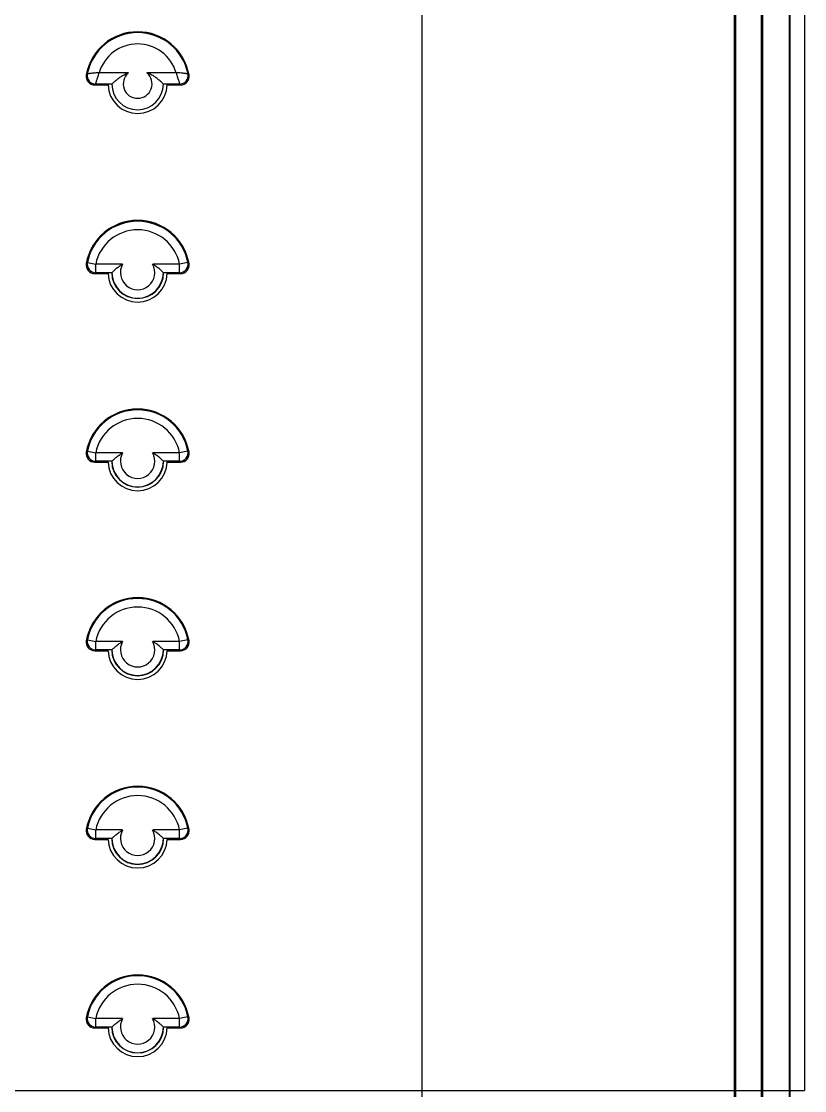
# Model space of a CAD drawing. Header units: millimetres. Extents: x 2099 to 2627, y -288 to 79.
# Drawn here: x 2510.71 to 2538.27, y -85.08 to -47.44 of the extents above; entities that cross this region are included whole.
import ezdxf

# ---------------------------------------------------------------- set-up
doc = ezdxf.new("R2010")
doc.units = ezdxf.units.MM
doc.layers.add('06___PRT_ALL_SURFS', color=7, linetype='Continuous')

msp = doc.modelspace()

# ---------------------------------------------------------------- linework, layer by layer
at = {"color": 7, "linetype": 'Continuous'}
for p, q in [((2538.275, -6.118), (2538.275, -85.083)), ((2537.745, -110.625), (2537.745, -6.591)), ((2537.772, -110.792), (2537.772, -6.582)), ((2535.802, -110.752), (2535.802, -10.084)), ((2536.802, -109.874), (2536.802, -10.885)), ((2535.852, -108.755), (2535.852, -10.935)), ((2536.752, -108.755), (2536.752, -10.935)), ((2513.033, -49.292), (2512.998, -49.326)), ((2514.485, -49.25), (2513.455, -49.25)), ((2516.156, -49.25), (2515.126, -49.25)), ((2516.578, -49.292), (2516.613, -49.326)), ((2513.294, -49.678), (2513.764, -49.678)), ((2513.899, -49.65), (2513.327, -49.65)), ((2516.284, -49.65), (2515.712, -49.65)), ((2515.826, -49.667), (2515.847, -49.678)), ((2515.847, -49.678), (2516.317, -49.678)), ((2513.035, -55.929), (2512.998, -55.966)), ((2513.035, -55.929), (2513.329, -55.988)), ((2513.329, -56.288), (2513.329, -55.988)), ((2514.277, -55.988), (2513.329, -55.988)), ((2516.282, -55.988), (2515.334, -55.988)), ((2516.576, -55.929), (2516.282, -55.988)), ((2516.282, -56.288), (2516.282, -55.988)), ((2516.576, -55.929), (2516.613, -55.966)), ((2513.294, -56.318), (2513.764, -56.318)), ((2513.9, -56.288), (2513.329, -56.288)), ((2516.282, -56.288), (2515.711, -56.288)), ((2515.826, -56.307), (2515.847, -56.318)), ((2515.847, -56.318), (2516.317, -56.318)), ((2513.035, -62.569), (2512.998, -62.606)), ((2513.035, -62.569), (2513.329, -62.628)), ((2513.329, -62.928), (2513.329, -62.628)), ((2514.277, -62.628), (2513.329, -62.628)), ((2516.282, -62.628), (2515.334, -62.628)), ((2516.576, -62.569), (2516.282, -62.628)), ((2516.282, -62.928), (2516.282, -62.628)), ((2516.576, -62.569), (2516.613, -62.606)), ((2513.294, -62.958), (2513.764, -62.958)), ((2513.9, -62.928), (2513.329, -62.928)), ((2516.282, -62.928), (2515.711, -62.928)), ((2515.826, -62.947), (2515.847, -62.958)), ((2515.847, -62.958), (2516.317, -62.958)), ((2513.035, -69.209), (2512.998, -69.246)), ((2513.035, -69.209), (2513.329, -69.268)), ((2516.576, -69.209), (2516.282, -69.268)), ((2516.576, -69.209), (2516.613, -69.246)), ((2513.294, -69.598), (2513.764, -69.598)), ((2513.329, -69.568), (2513.329, -69.268)), ((2514.277, -69.268), (2513.329, -69.268)), ((2513.9, -69.568), (2513.329, -69.568)), ((2516.282, -69.268), (2515.334, -69.268)), ((2516.282, -69.568), (2515.711, -69.568)), ((2515.826, -69.587), (2515.847, -69.598)), ((2515.847, -69.598), (2516.317, -69.598)), ((2516.282, -69.568), (2516.282, -69.268)), ((2513.035, -75.849), (2512.998, -75.886)), ((2513.035, -75.849), (2513.329, -75.908)), ((2513.329, -76.208), (2513.329, -75.908)), ((2514.277, -75.908), (2513.329, -75.908)), ((2516.282, -75.908), (2515.334, -75.908)), ((2516.576, -75.849), (2516.282, -75.908)), ((2516.282, -76.208), (2516.282, -75.908)), ((2516.576, -75.849), (2516.613, -75.886)), ((2513.294, -76.238), (2513.764, -76.238)), ((2513.9, -76.208), (2513.329, -76.208)), ((2516.282, -76.208), (2515.711, -76.208)), ((2515.826, -76.227), (2515.847, -76.238)), ((2515.847, -76.238), (2516.317, -76.238)), ((2513.035, -82.489), (2512.998, -82.526)), ((2513.035, -82.489), (2513.329, -82.548)), ((2513.329, -82.848), (2513.329, -82.548)), ((2514.277, -82.548), (2513.329, -82.548)), ((2516.282, -82.548), (2515.334, -82.548)), ((2516.576, -82.489), (2516.282, -82.548)), ((2516.282, -82.848), (2516.282, -82.548)), ((2516.576, -82.489), (2516.613, -82.526)), ((2513.294, -82.878), (2513.764, -82.878)), ((2513.9, -82.848), (2513.329, -82.848)), ((2516.282, -82.848), (2515.711, -82.848)), ((2515.826, -82.867), (2515.847, -82.878)), ((2515.847, -82.878), (2516.317, -82.878)), ((2524.805, -85.083), (2524.803, -86.289)), ((2524.805, -85.083), (2538.275, -85.083))]:
    msp.add_line(p, q, dxfattribs=at)
for centre, radius, start, end in [((2514.805, -49.643), 1.835, 9.9432, 170.0568), ((2514.805, -49.643), 1.807, 11.2156, 168.7844), ((2514.805, -49.643), 1.407, 16.2239, 163.771), ((2513.327, -49.35), 0.3, 168.8116, 269.9729), ((2514.805, -49.643), 0.507, 129.1565, 50.8435), ((2516.283, -49.35), 0.3, 270.0271, 11.1888), ((2513.294, -49.378), 0.3, 170.0512, 270.0056), ((2515.84, -52.71), 3.96, 129.3942, 130.0295), ((2514.805, -49.643), 1.042, 181.9201, 358.0799), ((2514.805, -49.643), 0.907, 180.4334, 359.5666), ((2513.771, -52.709), 3.958, 49.9705, 50.606), ((2516.317, -49.378), 0.3, 269.9944, 9.9488), ((2514.805, -56.283), 1.835, 9.9432, 170.0568), ((2514.805, -56.283), 1.805, 11.2951, 168.7049), ((2514.805, -56.283), 1.505, 11.2951, 168.7049), ((2513.294, -56.018), 0.3, 170.0512, 270.0056), ((2513.33, -55.988), 0.3, 168.7321, 269.9728), ((2514.805, -56.283), 0.605, 150.8476, 29.1524), ((2516.281, -55.988), 0.3, 270.0272, 11.2679), ((2516.317, -56.018), 0.3, 269.9944, 9.9488), ((2515.838, -59.348), 3.957, 129.3547, 130.0296), ((2514.805, -56.283), 1.042, 181.9201, 358.0799), ((2515.734, -58.112), 2.586, 135.1632, 135.438), ((2514.805, -56.283), 0.914, 180.8754, 359.1246), ((2514.805, -56.283), 0.905, 180.3257, 359.6743), ((2513.877, -58.112), 2.586, 44.562, 44.8368), ((2513.772, -59.348), 3.957, 49.9704, 50.6453), ((2514.805, -62.923), 1.835, 9.9432, 170.0568), ((2514.805, -62.923), 1.805, 11.2951, 168.7049), ((2514.805, -62.923), 1.505, 11.2951, 168.7049), ((2513.294, -62.658), 0.3, 170.0512, 270.0056), ((2513.33, -62.628), 0.3, 168.7321, 269.9728), ((2514.805, -62.923), 0.605, 150.8476, 29.1524), ((2516.281, -62.628), 0.3, 270.0272, 11.2679), ((2516.317, -62.658), 0.3, 269.9944, 9.9488), ((2515.838, -65.988), 3.957, 129.3547, 130.0296), ((2514.805, -62.923), 1.042, 181.9201, 358.0799), ((2515.734, -64.752), 2.586, 135.1632, 135.438), ((2514.805, -62.923), 0.914, 180.8754, 359.1246), ((2514.805, -62.923), 0.905, 180.3257, 359.6743), ((2513.877, -64.752), 2.586, 44.562, 44.8368), ((2513.772, -65.988), 3.957, 49.9704, 50.6453), ((2514.805, -69.563), 1.835, 9.9432, 170.0568), ((2514.805, -69.563), 1.805, 11.2951, 168.7049), ((2514.805, -69.563), 1.505, 11.2951, 168.7049), ((2513.294, -69.298), 0.3, 170.0512, 270.0056), ((2513.33, -69.268), 0.3, 168.7321, 269.9728), ((2516.281, -69.268), 0.3, 270.0272, 11.2679), ((2516.317, -69.298), 0.3, 269.9944, 9.9488), ((2515.838, -72.628), 3.957, 129.3547, 130.0296), ((2514.805, -69.563), 1.042, 181.9201, 358.0799), ((2515.734, -71.392), 2.586, 135.1632, 135.438), ((2514.805, -69.563), 0.914, 180.8754, 359.1246), ((2514.805, -69.563), 0.905, 180.3257, 359.6743), ((2514.805, -69.563), 0.605, 150.8476, 29.1524), ((2513.877, -71.392), 2.586, 44.562, 44.8368), ((2513.772, -72.628), 3.957, 49.9704, 50.6453), ((2514.805, -76.203), 1.835, 9.9432, 170.0568), ((2514.805, -76.203), 1.805, 11.2951, 168.7049), ((2514.805, -76.203), 1.505, 11.2951, 168.7049), ((2513.294, -75.938), 0.3, 170.0512, 270.0056), ((2513.33, -75.908), 0.3, 168.7321, 269.9728), ((2514.805, -76.203), 0.605, 150.8476, 29.1524), ((2516.281, -75.908), 0.3, 270.0272, 11.2679), ((2516.317, -75.938), 0.3, 269.9944, 9.9488), ((2515.838, -79.268), 3.957, 129.3547, 130.0296), ((2514.805, -76.203), 1.042, 181.9201, 358.0799), ((2515.734, -78.032), 2.586, 135.1632, 135.438), ((2514.805, -76.203), 0.914, 180.8754, 359.1246), ((2514.805, -76.203), 0.905, 180.3257, 359.6743), ((2513.877, -78.032), 2.586, 44.562, 44.8368), ((2513.772, -79.268), 3.957, 49.9704, 50.6453), ((2514.805, -82.843), 1.835, 9.9432, 170.0568), ((2514.805, -82.843), 1.805, 11.2951, 168.7049), ((2514.805, -82.843), 1.505, 11.2951, 168.7049), ((2513.294, -82.578), 0.3, 170.0512, 270.0056), ((2513.33, -82.548), 0.3, 168.7321, 269.9728), ((2514.805, -82.843), 0.605, 150.8476, 29.1524), ((2516.281, -82.548), 0.3, 270.0272, 11.2679), ((2516.317, -82.578), 0.3, 269.9944, 9.9488), ((2515.838, -85.908), 3.957, 129.3547, 130.0296), ((2514.805, -82.843), 1.042, 181.9201, 358.0799), ((2515.734, -84.672), 2.586, 135.1632, 135.438), ((2514.805, -82.843), 0.914, 180.8754, 359.1246), ((2514.805, -82.843), 0.905, 180.3257, 359.6743), ((2513.877, -84.672), 2.586, 44.562, 44.8368), ((2513.772, -85.908), 3.957, 49.9704, 50.6453)]:
    msp.add_arc(centre, radius, start, end, dxfattribs=at)
for points, start_tangent, end_tangent in [([(2423.212, -29.76), (2428.66, -37.839), (2434.565, -45.871), (2437.666, -49.733), (2440.854, -53.422), (2444.118, -56.881), (2447.449, -60.056), (2450.837, -62.892), (2454.273, -65.335), (2457.748, -67.33), (2461.251, -68.823), (2463.01, -69.364), (2464.773, -69.759), (2466.539, -70.001), (2468.305, -70.083), (2470.072, -70.001), (2471.837, -69.759), (2475.36, -68.823), (2478.863, -67.33), (2482.338, -65.335), (2485.774, -62.892), (2489.162, -60.055), (2492.493, -56.881), (2495.757, -53.422), (2498.944, -49.733), (2502.046, -45.871), (2507.951, -37.839), (2513.399, -29.76)], (0.546609, -0.837388), (0.54661, 0.837387)), ([(2513.455, -49.25), (2513.369, -49.254), (2513.293, -49.26), (2513.228, -49.266), (2513.174, -49.272), (2513.13, -49.278), (2513.096, -49.282), (2513.069, -49.286), (2513.05, -49.289), (2513.033, -49.292)], (-0.998623, -0.052452), (-0.992852, -0.119355)), ([(2513.327, -49.65), (2513.332, -49.634), (2513.338, -49.616), (2513.346, -49.591), (2513.356, -49.558), (2513.369, -49.516), (2513.385, -49.465), (2513.405, -49.403), (2513.428, -49.331), (2513.455, -49.25)], (0.28958, 0.957154), (0.329439, 0.944177)), ([(2514.018, -49.537), (2514.123, -49.451), (2514.241, -49.37), (2514.364, -49.301), (2514.485, -49.25)], (0.752746, 0.658311), (0.942185, 0.335094)), ([(2515.593, -49.537), (2515.488, -49.451), (2515.37, -49.37), (2515.247, -49.301), (2515.126, -49.25)], (-0.752746, 0.658311), (-0.942185, 0.335094)), ([(2516.156, -49.25), (2516.186, -49.339), (2516.211, -49.417), (2516.232, -49.483), (2516.249, -49.536), (2516.261, -49.578), (2516.271, -49.608), (2516.277, -49.63), (2516.284, -49.65)], (0.330003, -0.94398), (0.290267, -0.956946)), ([(2516.578, -49.292), (2516.557, -49.288), (2516.534, -49.285), (2516.502, -49.28), (2516.458, -49.275), (2516.402, -49.268), (2516.332, -49.261), (2516.25, -49.255), (2516.156, -49.25)], (-0.989932, 0.141545), (-0.998592, 0.053043)), ([(2513.899, -49.65), (2513.936, -49.613), (2514.018, -49.537)], (0.704427, 0.709776), (0.752746, 0.658311)), ([(2515.712, -49.65), (2515.675, -49.613), (2515.593, -49.537)], (-0.704427, 0.709776), (-0.752746, 0.658311)), ([(2514.277, -55.988), (2514.156, -56.068), (2514.04, -56.158), (2513.946, -56.244), (2513.9, -56.288)], (-0.862303, -0.506392), (-0.705094, -0.709114)), ([(2515.711, -56.288), (2515.665, -56.244), (2515.571, -56.158), (2515.455, -56.068), (2515.334, -55.988)], (-0.705094, 0.709114), (-0.862303, 0.506392)), ([(2513.9, -62.928), (2513.946, -62.884), (2514.04, -62.798), (2514.156, -62.708), (2514.277, -62.628)], (0.705094, 0.709114), (0.862303, 0.506392)), ([(2515.711, -62.928), (2515.665, -62.884), (2515.571, -62.798), (2515.455, -62.708), (2515.334, -62.628)], (-0.705094, 0.709114), (-0.862303, 0.506392)), ([(2513.9, -69.568), (2513.946, -69.524), (2514.04, -69.438), (2514.156, -69.348), (2514.277, -69.268)], (0.705094, 0.709114), (0.862303, 0.506392)), ([(2515.711, -69.568), (2515.665, -69.524), (2515.571, -69.438), (2515.455, -69.348), (2515.334, -69.268)], (-0.705094, 0.709114), (-0.862303, 0.506392)), ([(2513.9, -76.208), (2513.946, -76.164), (2514.04, -76.078), (2514.156, -75.988), (2514.277, -75.908)], (0.705094, 0.709114), (0.862303, 0.506392)), ([(2515.711, -76.208), (2515.665, -76.164), (2515.571, -76.078), (2515.455, -75.988), (2515.334, -75.908)], (-0.705094, 0.709114), (-0.862303, 0.506392)), ([(2513.9, -82.848), (2513.946, -82.804), (2514.04, -82.718), (2514.156, -82.628), (2514.277, -82.548)], (0.705094, 0.709114), (0.862303, 0.506392)), ([(2515.711, -82.848), (2515.665, -82.804), (2515.571, -82.718), (2515.455, -82.628), (2515.334, -82.548)], (-0.705094, 0.709114), (-0.862303, 0.506392))]:
    msp.add_spline(points, degree=3, dxfattribs=dict(at, start_tangent=start_tangent, end_tangent=end_tangent))
at = {"layer": '06___PRT_ALL_SURFS', "color": 7, "linetype": 'Continuous'}
for p in [(2524.805, -35.083), (2411.805, -85.083)]:
    msp.add_line(p, (2524.805, -85.083), dxfattribs=at)

doc.saveas('drawing.dxf')
